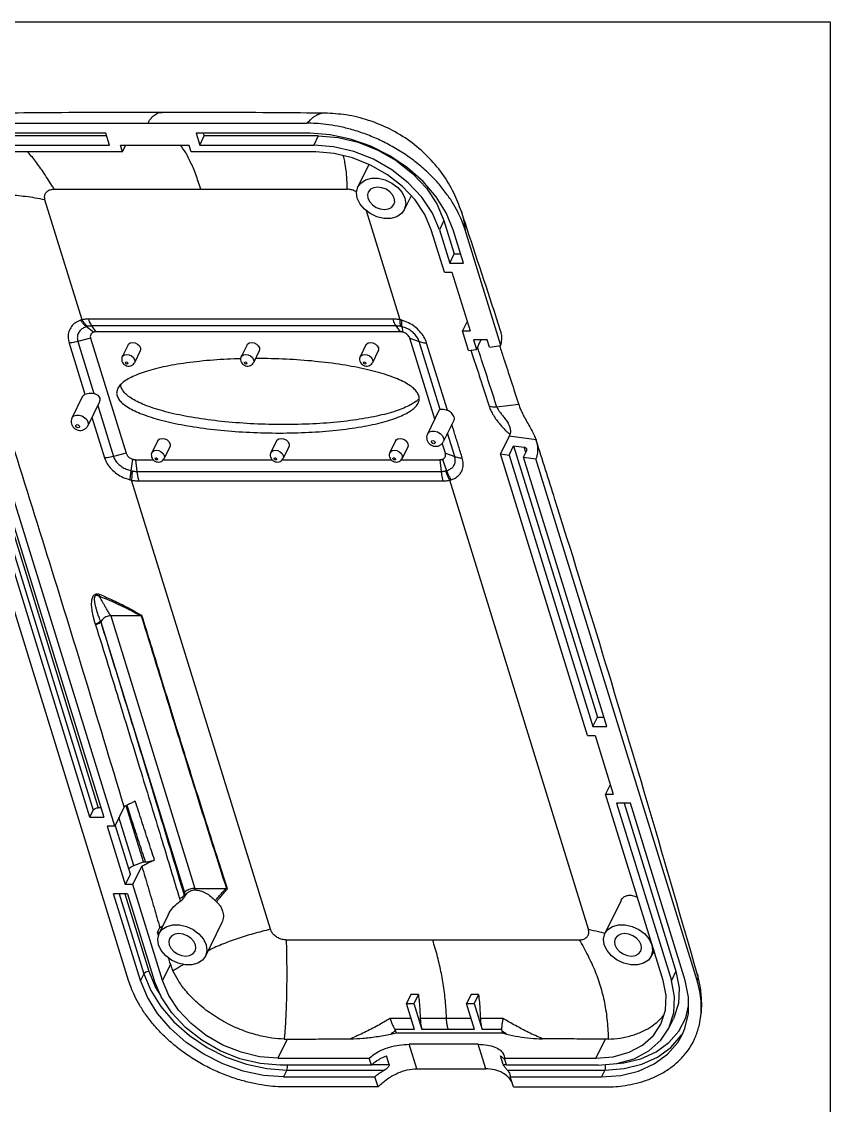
# Model space of a CAD drawing. Header units: millimetres. Extents: x -3610 to -2795, y 672 to 1276.
# Drawn here: x -2876.8 to -2817.3, y 1104.1 to 1183.8 of the extents above; entities that cross this region are included whole.
import ezdxf

# ---------------------------------------------------------------- set-up
doc = ezdxf.new("R2010")
doc.units = ezdxf.units.MM
doc.header["$MEASUREMENT"] = 0
doc.layers.add('dim', color=7, linetype='Continuous')

msp = doc.modelspace()

# ---------------------------------------------------------------- linework, layer by layer
at = {"color": 7, "linetype": 'Continuous'}
for p, q in [((-2854.491, 1177.08), (-2854.492, 1177.08)), ((-2879.19, 1176.34), (-2855.795, 1176.34)), ((-2870.578, 1175.596), (-2878.96, 1175.596)), ((-2870.523, 1175.418), (-2878.358, 1175.418)), ((-2870.312, 1174.734), (-2870.578, 1175.596)), ((-2855.565, 1175.596), (-2863.947, 1175.596)), ((-2863.947, 1175.596), (-2863.68, 1174.734)), ((-2863.68, 1174.734), (-2863.345, 1175.418)), ((-2863.345, 1175.418), (-2863.4, 1175.596)), ((-2854.963, 1175.418), (-2863.345, 1175.418)), ((-2854.084, 1175.488), (-2855.565, 1175.596)), ((-2854.963, 1175.418), (-2855.299, 1174.734)), ((-2878.694, 1174.734), (-2870.312, 1174.734)), ((-2869.372, 1174.225), (-2878.536, 1174.225)), ((-2864.451, 1174.695), (-2869.517, 1174.695)), ((-2869.372, 1174.225), (-2869.517, 1174.695)), ((-2869.372, 1174.225), (-2869.141, 1174.695)), ((-2864.306, 1174.225), (-2864.451, 1174.695)), ((-2855.141, 1174.225), (-2864.306, 1174.225)), ((-2863.68, 1174.734), (-2855.299, 1174.734)), ((-2851.231, 1173.31), (-2852.045, 1171.652)), ((-2874.384, 1171.49), (-2852.832, 1171.49)), ((-2848.129, 1171.005), (-2848.633, 1169.978)), ((-2872.335, 1161.879), (-2875.063, 1170.707)), ((-2848.94, 1161.879), (-2851.419, 1169.902)), ((-2844.434, 1169.853), (-2844.433, 1169.848)), ((-2845.716, 1169.19), (-2846.052, 1168.507)), ((-2845.716, 1169.19), (-2844.954, 1166.723)), ((-2845.682, 1165.373), (-2846.651, 1168.507)), ((-2846.052, 1168.507), (-2845.289, 1166.039)), ((-2844.276, 1166.039), (-2845.039, 1168.507)), ((-2841.531, 1159.989), (-2844.164, 1168.507)), ((-2845.289, 1166.039), (-2844.954, 1166.723)), ((-2844.954, 1166.723), (-2844.487, 1166.723)), ((-2845.289, 1166.039), (-2844.276, 1166.039)), ((-2845.682, 1165.373), (-2845.13, 1165.373)), ((-2845.13, 1165.373), (-2843.798, 1161.065)), ((-2849.463, 1161.934), (-2871.845, 1161.934)), ((-2849.23, 1161.427), (-2871.612, 1161.427)), ((-2871.305, 1160.991), (-2871.612, 1161.427)), ((-2848.924, 1160.991), (-2849.23, 1161.427)), ((-2844.012, 1161.756), (-2844.351, 1161.065)), ((-2871.497, 1160.959), (-2872.008, 1161.371)), ((-2848.924, 1160.991), (-2871.305, 1160.991)), ((-2848.711, 1160.958), (-2848.8, 1161.371)), ((-2844.351, 1161.065), (-2843.798, 1161.065)), ((-2843.903, 1159.616), (-2844.351, 1161.065)), ((-2873.293, 1160.171), (-2872.129, 1156.402)), ((-2871.713, 1160.521), (-2872.643, 1160.276)), ((-2872.643, 1160.276), (-2871.464, 1156.465)), ((-2871.713, 1160.521), (-2869.099, 1152.061)), ((-2868.95, 1160.036), (-2869.377, 1159.166)), ((-2860.2, 1160.036), (-2860.627, 1159.166)), ((-2851.45, 1160.036), (-2851.877, 1159.166)), ((-2848.226, 1160.521), (-2847.535, 1160.276)), ((-2846.39, 1154.582), (-2848.226, 1160.521)), ((-2845.995, 1155.29), (-2847.535, 1160.276)), ((-2845.457, 1155.227), (-2846.988, 1160.171)), ((-2842.533, 1160.399), (-2843.546, 1160.399)), ((-2843.546, 1160.399), (-2843.332, 1159.706)), ((-2843.332, 1159.706), (-2842.997, 1160.389)), ((-2842.366, 1159.857), (-2842.533, 1160.399)), ((-2842.366, 1159.857), (-2841.531, 1159.989)), ((-2868.053, 1159.596), (-2868.48, 1158.726)), ((-2859.303, 1159.596), (-2859.73, 1158.726)), ((-2850.552, 1159.596), (-2850.98, 1158.726)), ((-2843.903, 1159.616), (-2843.332, 1159.706)), ((-2872.318, 1156.215), (-2873.086, 1154.651)), ((-2871.071, 1155.806), (-2871.919, 1154.078)), ((-2871.187, 1155.57), (-2870.026, 1151.818)), ((-2846.085, 1155.204), (-2846.933, 1153.476)), ((-2840.214, 1155.638), (-2841.823, 1155.457)), ((-2871.607, 1154.713), (-2870.681, 1151.714)), ((-2844.998, 1154.468), (-2845.766, 1152.903)), ((-2879.64, 1153.485), (-2871.143, 1125.99)), ((-2844.923, 1151.817), (-2845.454, 1153.538)), ((-2868.914, 1113.282), (-2881.126, 1152.801)), ((-2871.755, 1125.306), (-2880.251, 1152.801)), ((-2880.007, 1153.298), (-2871.511, 1125.803)), ((-2879.238, 1152.801), (-2870.742, 1125.306)), ((-2869.937, 1124.64), (-2878.64, 1152.801)), ((-2866.772, 1152.987), (-2867.199, 1152.116)), ((-2858.022, 1152.987), (-2858.449, 1152.116)), ((-2849.272, 1152.987), (-2849.699, 1152.116)), ((-2845.611, 1152.061), (-2845.837, 1152.793)), ((-2840.914, 1153.323), (-2841.555, 1152.018)), ((-2838.943, 1153.04), (-2840.914, 1153.323)), ((-2838.943, 1153.04), (-2838.929, 1152.998)), ((-2869.099, 1152.061), (-2870.026, 1151.818)), ((-2865.874, 1152.546), (-2866.301, 1151.676)), ((-2857.124, 1152.546), (-2857.551, 1151.676)), ((-2848.374, 1152.546), (-2848.801, 1151.676)), ((-2845.611, 1152.061), (-2844.923, 1151.817)), ((-2835.152, 1131.299), (-2841.555, 1152.018)), ((-2841.555, 1152.018), (-2840.929, 1151.928)), ((-2840.929, 1151.928), (-2840.593, 1152.612)), ((-2840.929, 1151.928), (-2834.759, 1131.964)), ((-2840.593, 1152.612), (-2834.424, 1132.648)), ((-2840.593, 1152.612), (-2839.822, 1152.501)), ((-2839.868, 1151.776), (-2839.624, 1152.273)), ((-2839.702, 1152.114), (-2839.822, 1152.501)), ((-2868.622, 1151.627), (-2868.738, 1150.781)), ((-2868.401, 1151.591), (-2867.109, 1151.591)), ((-2868.401, 1151.591), (-2868.305, 1150.725)), ((-2866.366, 1151.591), (-2858.359, 1151.591)), ((-2857.616, 1151.591), (-2849.609, 1151.591)), ((-2848.866, 1151.591), (-2846.019, 1151.591)), ((-2846.019, 1151.591), (-2845.923, 1150.725)), ((-2845.821, 1151.626), (-2845.526, 1150.781)), ((-2833.746, 1131.964), (-2839.868, 1151.776)), ((-2839.868, 1151.776), (-2838.953, 1151.645)), ((-2827.098, 1113.282), (-2838.953, 1151.645)), ((-2868.305, 1150.725), (-2845.923, 1150.725)), ((-2858.482, 1117.049), (-2868.689, 1150.082)), ((-2868.166, 1150.027), (-2845.784, 1150.027)), ((-2835.087, 1117.049), (-2845.294, 1150.082)), ((-2868.019, 1140.103), (-2870.23, 1140.103)), ((-2870.23, 1140.103), (-2864.033, 1120.05)), ((-2871.349, 1139.473), (-2871.338, 1139.44)), ((-2870.973, 1139.716), (-2870.946, 1139.666)), ((-2870.946, 1139.666), (-2864.792, 1119.753)), ((-2834.759, 1131.964), (-2834.424, 1132.648)), ((-2834.759, 1131.964), (-2833.746, 1131.964)), ((-2834.424, 1132.648), (-2833.958, 1132.648)), ((-2835.152, 1131.299), (-2834.6, 1131.299)), ((-2834.6, 1131.299), (-2833.268, 1126.99)), ((-2833.482, 1127.681), (-2833.821, 1126.99)), ((-2829.585, 1113.282), (-2833.821, 1126.99)), ((-2833.821, 1126.99), (-2833.268, 1126.99)), ((-2871.755, 1125.306), (-2871.511, 1125.803)), ((-2870.953, 1125.99), (-2871.143, 1125.99)), ((-2869.238, 1126.065), (-2869.937, 1124.64)), ((-2867.828, 1122.01), (-2869.103, 1126.136)), ((-2833.017, 1126.324), (-2828.986, 1113.282)), ((-2832.003, 1126.324), (-2833.017, 1126.324)), ((-2832.47, 1126.324), (-2828.651, 1113.966)), ((-2827.973, 1113.282), (-2832.003, 1126.324)), ((-2871.755, 1125.306), (-2870.742, 1125.306)), ((-2868.527, 1121.742), (-2869.622, 1125.283)), ((-2869.937, 1124.64), (-2870.49, 1124.64)), ((-2870.49, 1124.64), (-2869.159, 1120.332)), ((-2868.777, 1121.109), (-2869.895, 1124.726)), ((-2868.606, 1120.332), (-2867.939, 1121.69)), ((-2868.527, 1121.742), (-2867.828, 1122.01)), ((-2867.828, 1122.01), (-2867.665, 1122.01)), ((-2868.777, 1121.109), (-2869.159, 1120.332)), ((-2868.606, 1120.332), (-2869.159, 1120.332)), ((-2866.427, 1113.282), (-2868.606, 1120.332)), ((-2864.033, 1120.05), (-2861.755, 1120.05)), ((-2868.039, 1113.282), (-2870.012, 1119.666)), ((-2868.999, 1119.666), (-2870.012, 1119.666)), ((-2869.614, 1119.666), (-2867.795, 1113.779)), ((-2869.189, 1119.666), (-2867.427, 1113.966)), ((-2868.999, 1119.666), (-2867.026, 1113.282)), ((-2865.164, 1119.301), (-2865.11, 1119.121)), ((-2864.793, 1119.434), (-2864.829, 1119.555)), ((-2864.793, 1119.434), (-2864.757, 1119.507)), ((-2864.792, 1119.753), (-2864.757, 1119.507)), ((-2832.685, 1119.174), (-2833.878, 1116.741)), ((-2865.992, 1118.118), (-2866.59, 1116.9)), ((-2866.781, 1116.839), (-2866.617, 1117.172)), ((-2866.705, 1116.593), (-2866.781, 1116.839)), ((-2866.781, 1116.839), (-2866.62, 1116.839)), ((-2862.067, 1117.491), (-2863.257, 1115.067)), ((-2857.318, 1116.266), (-2835.766, 1116.266)), ((-2830.264, 1115.48), (-2830.467, 1115.067)), ((-2865.838, 1114.482), (-2866.427, 1113.282)), ((-2867.795, 1113.779), (-2868.039, 1113.282)), ((-2828.651, 1113.966), (-2828.986, 1113.282)), ((-2827.085, 1113.782), (-2827.085, 1113.781)), ((-2848.146, 1112.255), (-2848.476, 1111.583)), ((-2847.594, 1112.256), (-2847.924, 1111.583)), ((-2843.725, 1112.256), (-2844.055, 1111.583)), ((-2843.173, 1112.255), (-2843.503, 1111.583)), ((-2847.888, 1109.679), (-2848.476, 1111.583)), ((-2848.476, 1111.583), (-2847.924, 1111.583)), ((-2847.924, 1111.583), (-2847.335, 1109.678)), ((-2843.467, 1109.678), (-2844.055, 1111.583)), ((-2844.055, 1111.583), (-2843.503, 1111.583)), ((-2843.503, 1111.583), (-2842.914, 1109.679)), ((-2829.172, 1109.78), (-2828.836, 1110.463)), ((-2857.252, 1108.958), (-2857.936, 1107.564)), ((-2849.627, 1109.343), (-2849.238, 1109.429)), ((-2849.285, 1109.58), (-2849.238, 1109.429)), ((-2849.238, 1109.429), (-2841.409, 1109.429)), ((-2841.456, 1109.58), (-2841.409, 1109.429)), ((-2841.409, 1109.429), (-2841.104, 1109.343)), ((-2833.858, 1108.958), (-2834.542, 1107.564)), ((-2828.271, 1109.222), (-2828.217, 1109.315)), ((-2847.711, 1106.786), (-2848.269, 1108.589)), ((-2843.203, 1108.589), (-2848.269, 1108.589)), ((-2842.645, 1106.786), (-2843.203, 1108.589)), ((-2857.936, 1107.564), (-2851.213, 1107.564)), ((-2851.056, 1107.055), (-2851.213, 1107.564)), ((-2849.745, 1107.112), (-2849.938, 1107.738)), ((-2841.36, 1107.112), (-2841.554, 1107.738)), ((-2841.294, 1107.756), (-2841.265, 1107.564)), ((-2841.108, 1107.055), (-2841.265, 1107.564)), ((-2841.265, 1107.564), (-2834.542, 1107.564)), ((-2851.056, 1107.055), (-2857.779, 1107.055)), ((-2857.269, 1106.69), (-2857.513, 1106.193)), ((-2857.269, 1106.69), (-2850.087, 1106.69)), ((-2850.988, 1107.112), (-2849.745, 1107.112)), ((-2841.36, 1107.112), (-2841.125, 1107.112)), ((-2834.384, 1107.055), (-2841.108, 1107.055)), ((-2841.056, 1106.69), (-2833.874, 1106.69)), ((-2833.874, 1106.69), (-2834.118, 1106.193)), ((-2857.513, 1106.193), (-2850.79, 1106.193)), ((-2850.56, 1105.449), (-2850.79, 1106.193)), ((-2840.611, 1105.449), (-2840.841, 1106.193)), ((-2840.841, 1106.193), (-2834.118, 1106.193)), ((-2850.56, 1105.449), (-2857.283, 1105.449)), ((-2840.611, 1105.449), (-2833.888, 1105.449))]:
    msp.add_line(p, q, dxfattribs=at)
for points in [[(-2854.963, 1175.418), (-2853.498, 1175.298), (-2852.015, 1174.944), (-2850.571, 1174.368), (-2849.222, 1173.594), (-2848.02, 1172.65), (-2847.01, 1171.573), (-2846.232, 1170.405), (-2845.716, 1169.19)], [(-2845.039, 1168.507), (-2845.546, 1169.738), (-2846.291, 1170.931), (-2847.251, 1172.051), (-2848.397, 1173.063), (-2849.694, 1173.937), (-2851.104, 1174.646), (-2852.582, 1175.168), (-2854.084, 1175.488)], [(-2846.052, 1168.507), (-2846.568, 1169.721), (-2847.346, 1170.89), (-2848.355, 1171.966), (-2849.557, 1172.91), (-2850.906, 1173.684), (-2852.35, 1174.26), (-2853.833, 1174.614), (-2855.299, 1174.734)], [(-2847.839, 1170.695), (-2848.765, 1171.683), (-2849.869, 1172.55), (-2851.108, 1173.261), (-2852.434, 1173.79), (-2853.796, 1174.115), (-2855.141, 1174.225)], [(-2852.045, 1171.652), (-2851.833, 1171.94), (-2851.484, 1172.169), (-2851.043, 1172.288), (-2850.545, 1172.288), (-2850.03, 1172.169), (-2849.541, 1171.94), (-2849.116, 1171.62), (-2848.789, 1171.234), (-2848.589, 1170.815)], [(-2852.089, 1170.815), (-2852.148, 1171.234), (-2852.045, 1171.652)], [(-2851.281, 1171.278), (-2851.337, 1171.069), (-2851.306, 1170.815)], [(-2849.372, 1170.815), (-2849.498, 1171.069), (-2849.706, 1171.298), (-2849.976, 1171.48), (-2850.282, 1171.597), (-2850.593, 1171.637), (-2850.88, 1171.597), (-2851.113, 1171.48), (-2851.281, 1171.278)], [(-2848.633, 1169.978), (-2848.845, 1169.69), (-2849.194, 1169.461), (-2849.635, 1169.342), (-2850.133, 1169.342), (-2850.648, 1169.461), (-2851.137, 1169.69), (-2851.562, 1170.01), (-2851.889, 1170.395), (-2852.089, 1170.815)], [(-2851.306, 1170.815), (-2851.18, 1170.561), (-2850.972, 1170.331), (-2850.702, 1170.149), (-2850.396, 1170.033), (-2850.085, 1169.992), (-2849.798, 1170.033), (-2849.565, 1170.149), (-2849.397, 1170.352)], [(-2849.397, 1170.352), (-2849.341, 1170.561), (-2849.372, 1170.815)], [(-2848.589, 1170.815), (-2848.53, 1170.396), (-2848.633, 1169.978)], [(-2846.651, 1168.507), (-2847.124, 1169.622), (-2847.839, 1170.695)], [(-2868.95, 1160.036), (-2868.913, 1160.093), (-2868.79, 1160.178), (-2868.623, 1160.208), (-2868.437, 1160.178), (-2868.261, 1160.093), (-2868.122, 1159.966), (-2868.041, 1159.816)], [(-2868.041, 1159.816), (-2868.03, 1159.666), (-2868.053, 1159.596)], [(-2860.2, 1160.036), (-2860.163, 1160.093), (-2860.039, 1160.178), (-2859.872, 1160.208), (-2859.687, 1160.178), (-2859.511, 1160.093), (-2859.372, 1159.966), (-2859.291, 1159.816)], [(-2859.291, 1159.816), (-2859.28, 1159.666), (-2859.303, 1159.596)], [(-2851.45, 1160.036), (-2851.413, 1160.093), (-2851.289, 1160.178), (-2851.122, 1160.208), (-2850.937, 1160.178), (-2850.761, 1160.093), (-2850.622, 1159.966), (-2850.541, 1159.816)], [(-2850.541, 1159.816), (-2850.53, 1159.666), (-2850.553, 1159.596)], [(-2869.377, 1159.166), (-2869.338, 1159.225), (-2869.214, 1159.309), (-2869.048, 1159.338), (-2868.866, 1159.308), (-2868.696, 1159.228), (-2868.553, 1159.1), (-2868.468, 1158.946)], [(-2860.627, 1159.166), (-2860.587, 1159.225), (-2860.464, 1159.309), (-2860.298, 1159.338), (-2860.116, 1159.308), (-2859.946, 1159.228), (-2859.803, 1159.1), (-2859.718, 1158.946)], [(-2851.877, 1159.166), (-2851.837, 1159.225), (-2851.714, 1159.309), (-2851.548, 1159.338), (-2851.366, 1159.308), (-2851.196, 1159.228), (-2851.053, 1159.1), (-2850.968, 1158.946)], [(-2869.143, 1158.697), (-2869.142, 1158.737), (-2869.118, 1158.765), (-2869.075, 1158.776), (-2869.026, 1158.765), (-2868.983, 1158.737), (-2868.958, 1158.697)], [(-2868.958, 1158.697), (-2868.959, 1158.658), (-2868.983, 1158.63), (-2869.026, 1158.619), (-2869.075, 1158.629), (-2869.118, 1158.658), (-2869.143, 1158.697)], [(-2868.468, 1158.946), (-2868.457, 1158.797), (-2868.48, 1158.726)], [(-2860.393, 1158.697), (-2860.392, 1158.737), (-2860.368, 1158.765), (-2860.325, 1158.776), (-2860.276, 1158.765), (-2860.233, 1158.737), (-2860.208, 1158.697)], [(-2860.208, 1158.697), (-2860.209, 1158.658), (-2860.233, 1158.63), (-2860.276, 1158.619), (-2860.325, 1158.629), (-2860.368, 1158.658), (-2860.393, 1158.697)], [(-2859.718, 1158.946), (-2859.707, 1158.797), (-2859.729, 1158.726)], [(-2851.643, 1158.697), (-2851.642, 1158.737), (-2851.618, 1158.765), (-2851.575, 1158.776), (-2851.526, 1158.765), (-2851.483, 1158.737), (-2851.458, 1158.697)], [(-2851.458, 1158.697), (-2851.459, 1158.658), (-2851.483, 1158.63), (-2851.526, 1158.619), (-2851.575, 1158.629), (-2851.618, 1158.658), (-2851.643, 1158.697)], [(-2850.968, 1158.946), (-2850.956, 1158.797), (-2850.979, 1158.726)], [(-2873.086, 1154.651), (-2873.06, 1154.695), (-2872.934, 1154.808), (-2872.757, 1154.866), (-2872.554, 1154.866), (-2872.346, 1154.808), (-2872.155, 1154.699), (-2871.997, 1154.543), (-2871.904, 1154.364)], [(-2871.904, 1154.364), (-2871.886, 1154.192), (-2871.919, 1154.078)], [(-2872.793, 1154.053), (-2872.793, 1154.113), (-2872.756, 1154.155), (-2872.692, 1154.171), (-2872.618, 1154.156), (-2872.554, 1154.113), (-2872.517, 1154.053)], [(-2872.517, 1154.053), (-2872.517, 1153.994), (-2872.554, 1153.952), (-2872.618, 1153.936), (-2872.692, 1153.951), (-2872.756, 1153.994), (-2872.793, 1154.053)], [(-2846.933, 1153.476), (-2846.907, 1153.52), (-2846.781, 1153.633), (-2846.604, 1153.691), (-2846.401, 1153.691), (-2846.193, 1153.633), (-2846.002, 1153.524), (-2845.845, 1153.368), (-2845.751, 1153.189)], [(-2840.914, 1153.323), (-2840.891, 1153.374), (-2840.868, 1153.428), (-2840.846, 1153.485)], [(-2866.772, 1152.986), (-2866.734, 1153.043), (-2866.611, 1153.128), (-2866.444, 1153.158), (-2866.258, 1153.128), (-2866.083, 1153.043), (-2865.944, 1152.916), (-2865.862, 1152.766)], [(-2865.862, 1152.766), (-2865.851, 1152.616), (-2865.874, 1152.546)], [(-2858.021, 1152.986), (-2857.984, 1153.043), (-2857.861, 1153.128), (-2857.694, 1153.158), (-2857.508, 1153.128), (-2857.333, 1153.043), (-2857.194, 1152.916), (-2857.112, 1152.766)], [(-2857.112, 1152.766), (-2857.101, 1152.616), (-2857.124, 1152.546)], [(-2849.271, 1152.986), (-2849.234, 1153.043), (-2849.111, 1153.128), (-2848.944, 1153.158), (-2848.758, 1153.128), (-2848.583, 1153.043), (-2848.444, 1152.916), (-2848.362, 1152.766)], [(-2848.362, 1152.766), (-2848.351, 1152.616), (-2848.374, 1152.546)], [(-2846.64, 1152.878), (-2846.64, 1152.938), (-2846.603, 1152.98), (-2846.539, 1152.996), (-2846.466, 1152.981), (-2846.402, 1152.938), (-2846.364, 1152.878)], [(-2846.364, 1152.878), (-2846.365, 1152.819), (-2846.402, 1152.777), (-2846.465, 1152.761), (-2846.539, 1152.776), (-2846.603, 1152.819), (-2846.64, 1152.878)], [(-2845.751, 1153.189), (-2845.733, 1153.017), (-2845.766, 1152.903)], [(-2867.199, 1152.116), (-2867.159, 1152.175), (-2867.035, 1152.259), (-2866.869, 1152.288), (-2866.688, 1152.258), (-2866.517, 1152.178), (-2866.374, 1152.05), (-2866.289, 1151.896)], [(-2866.289, 1151.896), (-2866.278, 1151.747), (-2866.301, 1151.676)], [(-2858.449, 1152.116), (-2858.409, 1152.175), (-2858.285, 1152.259), (-2858.119, 1152.288), (-2857.938, 1152.258), (-2857.767, 1152.178), (-2857.624, 1152.05), (-2857.539, 1151.896)], [(-2857.539, 1151.896), (-2857.528, 1151.747), (-2857.551, 1151.676)], [(-2849.699, 1152.116), (-2849.659, 1152.175), (-2849.535, 1152.259), (-2849.369, 1152.288), (-2849.187, 1152.258), (-2849.017, 1152.178), (-2848.874, 1152.05), (-2848.789, 1151.896)], [(-2848.789, 1151.896), (-2848.778, 1151.747), (-2848.801, 1151.676)], [(-2866.964, 1151.647), (-2866.964, 1151.687), (-2866.939, 1151.715), (-2866.897, 1151.726), (-2866.847, 1151.715), (-2866.805, 1151.687), (-2866.78, 1151.647)], [(-2866.78, 1151.647), (-2866.78, 1151.608), (-2866.805, 1151.58), (-2866.847, 1151.569), (-2866.897, 1151.579), (-2866.939, 1151.608), (-2866.964, 1151.647)], [(-2858.214, 1151.647), (-2858.214, 1151.687), (-2858.189, 1151.715), (-2858.146, 1151.726), (-2858.097, 1151.715), (-2858.055, 1151.687), (-2858.03, 1151.647)], [(-2858.03, 1151.647), (-2858.03, 1151.608), (-2858.055, 1151.58), (-2858.097, 1151.569), (-2858.146, 1151.579), (-2858.189, 1151.608), (-2858.214, 1151.647)], [(-2849.464, 1151.647), (-2849.464, 1151.687), (-2849.439, 1151.715), (-2849.396, 1151.726), (-2849.347, 1151.715), (-2849.305, 1151.687), (-2849.28, 1151.647)], [(-2849.28, 1151.647), (-2849.28, 1151.608), (-2849.305, 1151.58), (-2849.347, 1151.569), (-2849.396, 1151.579), (-2849.439, 1151.608), (-2849.464, 1151.647)], [(-2871.511, 1125.803), (-2871.455, 1125.875), (-2871.365, 1125.935), (-2871.256, 1125.976), (-2871.143, 1125.99)], [(-2868.904, 1121.518), (-2868.778, 1121.618), (-2868.527, 1121.742)], [(-2866.668, 1116.74), (-2866.456, 1117.028), (-2866.108, 1117.257), (-2865.667, 1117.377), (-2865.169, 1117.377), (-2864.654, 1117.257), (-2864.164, 1117.028), (-2863.739, 1116.708), (-2863.413, 1116.323), (-2863.213, 1115.904)], [(-2833.879, 1116.74), (-2833.666, 1117.028), (-2833.318, 1117.257), (-2832.877, 1117.377), (-2832.379, 1117.377), (-2831.864, 1117.257), (-2831.374, 1117.028), (-2830.949, 1116.708), (-2830.623, 1116.323), (-2830.423, 1115.904)], [(-2866.713, 1115.904), (-2866.771, 1116.323), (-2866.668, 1116.74)], [(-2865.905, 1116.366), (-2865.961, 1116.158), (-2865.93, 1115.904)], [(-2863.995, 1115.904), (-2864.121, 1116.158), (-2864.33, 1116.387), (-2864.6, 1116.569), (-2864.905, 1116.686), (-2865.217, 1116.726), (-2865.503, 1116.686), (-2865.737, 1116.569), (-2865.905, 1116.366)], [(-2833.923, 1115.904), (-2833.981, 1116.323), (-2833.879, 1116.74)], [(-2833.115, 1116.366), (-2833.171, 1116.158), (-2833.14, 1115.904)], [(-2831.206, 1115.904), (-2831.332, 1116.158), (-2831.54, 1116.387), (-2831.81, 1116.569), (-2832.116, 1116.686), (-2832.427, 1116.726), (-2832.713, 1116.686), (-2832.947, 1116.569), (-2833.115, 1116.366)], [(-2863.257, 1115.067), (-2863.469, 1114.779), (-2863.817, 1114.55), (-2864.258, 1114.43), (-2864.756, 1114.43), (-2865.271, 1114.55), (-2865.761, 1114.779), (-2866.186, 1115.099), (-2866.512, 1115.484), (-2866.713, 1115.904)], [(-2865.93, 1115.904), (-2865.804, 1115.649), (-2865.596, 1115.42), (-2865.325, 1115.238), (-2865.02, 1115.121), (-2864.708, 1115.081), (-2864.422, 1115.121), (-2864.189, 1115.238), (-2864.02, 1115.441)], [(-2864.02, 1115.441), (-2863.964, 1115.649), (-2863.995, 1115.904)], [(-2863.213, 1115.904), (-2863.154, 1115.484), (-2863.257, 1115.067)], [(-2830.467, 1115.067), (-2830.679, 1114.779), (-2831.027, 1114.55), (-2831.468, 1114.43), (-2831.967, 1114.43), (-2832.481, 1114.55), (-2832.971, 1114.779), (-2833.396, 1115.099), (-2833.722, 1115.484), (-2833.923, 1115.904)], [(-2833.14, 1115.904), (-2833.014, 1115.649), (-2832.806, 1115.42), (-2832.536, 1115.238), (-2832.23, 1115.121), (-2831.919, 1115.081), (-2831.632, 1115.121), (-2831.399, 1115.238), (-2831.23, 1115.441)], [(-2831.23, 1115.441), (-2831.174, 1115.649), (-2831.206, 1115.904)], [(-2830.423, 1115.904), (-2830.364, 1115.484), (-2830.467, 1115.067)], [(-2867.795, 1113.779), (-2867.739, 1113.851), (-2867.649, 1113.911), (-2867.54, 1113.952), (-2867.427, 1113.966)], [(-2867.795, 1113.779), (-2867.288, 1112.548), (-2866.543, 1111.355), (-2865.583, 1110.235), (-2864.437, 1109.222), (-2863.139, 1108.349), (-2861.73, 1107.64), (-2860.252, 1107.118), (-2858.75, 1106.798), (-2857.269, 1106.69)], [(-2867.427, 1113.966), (-2866.937, 1112.776), (-2866.542, 1112.142)], [(-2828.651, 1113.966), (-2828.416, 1112.751), (-2828.472, 1111.583), (-2828.836, 1110.464)], [(-2857.513, 1106.193), (-2858.994, 1106.301), (-2860.496, 1106.62), (-2861.974, 1107.143), (-2863.383, 1107.851), (-2864.681, 1108.725), (-2865.827, 1109.737), (-2866.787, 1110.857), (-2867.532, 1112.051), (-2868.039, 1113.282)], [(-2857.779, 1107.055), (-2859.245, 1107.174), (-2860.728, 1107.529), (-2862.172, 1108.104), (-2863.521, 1108.879), (-2864.723, 1109.822), (-2865.732, 1110.899), (-2866.51, 1112.067), (-2867.026, 1113.282)], [(-2857.936, 1107.564), (-2859.282, 1107.674), (-2860.644, 1107.999), (-2861.97, 1108.527), (-2863.208, 1109.239), (-2864.312, 1110.105), (-2865.239, 1111.094), (-2865.953, 1112.166), (-2866.427, 1113.282)], [(-2829.755, 1110.066), (-2829.42, 1111.094), (-2829.369, 1112.166), (-2829.585, 1113.282)], [(-2829.172, 1109.78), (-2828.807, 1110.899), (-2828.751, 1112.067), (-2828.986, 1113.282)], [(-2828.184, 1109.295), (-2827.994, 1109.737), (-2827.726, 1110.857), (-2827.719, 1112.051), (-2827.973, 1113.282)], [(-2832.977, 1107.178), (-2832.488, 1107.216), (-2831.226, 1107.525), (-2830.109, 1108.03), (-2829.17, 1108.715), (-2828.438, 1109.56), (-2827.934, 1110.539), (-2827.723, 1111.422)], [(-2834.542, 1107.564), (-2833.264, 1107.674), (-2832.103, 1107.999), (-2831.104, 1108.527), (-2830.305, 1109.239), (-2829.755, 1110.066)], [(-2834.384, 1107.055), (-2832.993, 1107.174), (-2831.728, 1107.529), (-2830.64, 1108.104), (-2829.77, 1108.879), (-2829.172, 1109.78)], [(-2834.118, 1106.193), (-2832.704, 1106.301), (-2831.399, 1106.62), (-2830.244, 1107.143), (-2829.272, 1107.851), (-2828.515, 1108.725), (-2828.184, 1109.295)], [(-2833.874, 1106.69), (-2832.46, 1106.798), (-2831.155, 1107.118), (-2830, 1107.64), (-2829.028, 1108.349), (-2828.271, 1109.222)], [(-2857.269, 1106.69), (-2857.239, 1106.779), (-2857.225, 1106.891), (-2857.229, 1107.008), (-2857.239, 1107.055)], [(-2833.874, 1106.69), (-2833.844, 1106.779), (-2833.83, 1106.891), (-2833.834, 1107.008), (-2833.853, 1107.1)]]:
    msp.add_lwpolyline(points, dxfattribs=at)
for points in [[(-2866.439, 1177.139), (-2870.766, 1177.131), (-2874.844, 1177.109), (-2878.39, 1177.08)], [(-2867.492, 1176.34), (-2867.364, 1176.557), (-2867.228, 1176.738), (-2867.086, 1176.882), (-2866.939, 1176.992), (-2866.788, 1177.071), (-2866.633, 1177.119), (-2866.475, 1177.138), (-2866.439, 1177.139)], [(-2854.492, 1177.08), (-2858.031, 1177.109), (-2862.111, 1177.131), (-2866.439, 1177.139)], [(-2854.492, 1177.08), (-2854.626, 1177.073), (-2854.986, 1176.969), (-2855.178, 1176.867), (-2855.377, 1176.729), (-2855.583, 1176.553), (-2855.795, 1176.34)], [(-2844.434, 1169.853), (-2844.989, 1171.209), (-2845.848, 1172.638), (-2846.94, 1173.919), (-2848.23, 1175.012), (-2849.683, 1175.895), (-2851.264, 1176.548), (-2852.905, 1176.945), (-2854.491, 1177.08)], [(-2844.164, 1168.507), (-2844.347, 1169.033), (-2844.616, 1169.651), (-2844.987, 1170.342), (-2845.472, 1171.082), (-2846.077, 1171.848), (-2846.798, 1172.612), (-2847.629, 1173.347), (-2848.549, 1174.029), (-2849.535, 1174.636), (-2850.558, 1175.155), (-2851.587, 1175.574), (-2852.589, 1175.893), (-2853.535, 1176.115), (-2854.399, 1176.253), (-2855.158, 1176.321), (-2855.795, 1176.34)], [(-2874.384, 1171.49), (-2874.72, 1172.027), (-2875.049, 1172.531), (-2875.688, 1173.44), (-2876.313, 1174.212), (-2876.332, 1174.234)], [(-2863.608, 1171.49), (-2863.789, 1172.052), (-2863.978, 1172.58), (-2864.173, 1173.072), (-2864.376, 1173.526), (-2864.809, 1174.32), (-2865.076, 1174.704)], [(-2852.831, 1171.49), (-2852.842, 1172.027), (-2852.873, 1172.532), (-2852.995, 1173.44), (-2853.087, 1173.844), (-2853.118, 1173.956)], [(-2875.063, 1170.707), (-2875.785, 1170.837), (-2876.487, 1170.94), (-2877.169, 1171.016), (-2877.834, 1171.064), (-2878.488, 1171.084)], [(-2875.063, 1170.707), (-2875.093, 1170.95), (-2875.029, 1171.168), (-2874.88, 1171.341), (-2874.658, 1171.452), (-2874.384, 1171.49)], [(-2852.134, 1171.278), (-2852.243, 1171.341), (-2852.533, 1171.452), (-2852.832, 1171.49)], [(-2844.433, 1169.848), (-2844.372, 1169.646), (-2844.288, 1169.302), (-2844.219, 1168.922), (-2844.164, 1168.507)], [(-2844.007, 1168.558), (-2844.433, 1169.848)], [(-2841.544, 1161.077), (-2844.007, 1168.558)], [(-2872.443, 1161.847), (-2872.827, 1161.657), (-2873.117, 1161.379), (-2873.297, 1161.031), (-2873.361, 1160.622), (-2873.293, 1160.171)], [(-2872.335, 1161.879), (-2872.371, 1161.869), (-2872.407, 1161.858), (-2872.443, 1161.847)], [(-2872.008, 1161.371), (-2872.159, 1161.503), (-2872.305, 1161.663), (-2872.443, 1161.847)], [(-2871.845, 1161.934), (-2872.014, 1161.928), (-2872.177, 1161.909), (-2872.335, 1161.879)], [(-2871.93, 1161.391), (-2872.073, 1161.528), (-2872.208, 1161.691), (-2872.335, 1161.879)], [(-2871.612, 1161.427), (-2871.719, 1161.423), (-2871.827, 1161.411), (-2871.93, 1161.391)], [(-2871.612, 1161.427), (-2871.699, 1161.571), (-2871.777, 1161.74), (-2871.845, 1161.934)], [(-2849.23, 1161.427), (-2849.317, 1161.57), (-2849.395, 1161.74), (-2849.463, 1161.934)], [(-2848.94, 1161.879), (-2849.123, 1161.91), (-2849.296, 1161.928), (-2849.463, 1161.934)], [(-2848.89, 1161.391), (-2849.008, 1161.411), (-2849.12, 1161.423), (-2849.23, 1161.427)], [(-2848.89, 1161.391), (-2848.917, 1161.528), (-2848.934, 1161.691), (-2848.94, 1161.879)], [(-2848.812, 1161.847), (-2848.854, 1161.858), (-2848.897, 1161.869), (-2848.94, 1161.879)], [(-2848.8, 1161.371), (-2848.814, 1161.503), (-2848.818, 1161.663), (-2848.812, 1161.847)], [(-2846.988, 1160.171), (-2847.19, 1160.618), (-2847.49, 1161.025), (-2847.865, 1161.373), (-2848.314, 1161.655), (-2848.812, 1161.847)], [(-2872.008, 1161.371), (-2872.286, 1161.247), (-2872.501, 1161.059), (-2872.64, 1160.815), (-2872.686, 1160.546), (-2872.644, 1160.276)], [(-2871.93, 1161.391), (-2871.957, 1161.385), (-2871.983, 1161.378), (-2872.008, 1161.371)], [(-2871.497, 1160.959), (-2871.619, 1160.888), (-2871.699, 1160.785), (-2871.731, 1160.66), (-2871.713, 1160.521)], [(-2871.305, 1160.991), (-2871.375, 1160.988), (-2871.438, 1160.977), (-2871.497, 1160.959)], [(-2848.711, 1160.958), (-2848.781, 1160.977), (-2848.852, 1160.988), (-2848.924, 1160.991)], [(-2848.8, 1161.371), (-2848.83, 1161.378), (-2848.86, 1161.385), (-2848.89, 1161.391)], [(-2847.535, 1160.276), (-2847.656, 1160.545), (-2847.857, 1160.813), (-2848.127, 1161.053), (-2848.452, 1161.246), (-2848.8, 1161.371)], [(-2848.226, 1160.521), (-2848.293, 1160.659), (-2848.401, 1160.784), (-2848.545, 1160.887), (-2848.711, 1160.958)], [(-2841.531, 1159.989), (-2841.466, 1160.417), (-2841.483, 1160.816), (-2841.544, 1161.077)], [(-2872.644, 1160.276), (-2872.861, 1160.226), (-2873.078, 1160.191), (-2873.293, 1160.171)], [(-2847.535, 1160.276), (-2847.367, 1160.226), (-2847.184, 1160.191), (-2846.988, 1160.171)], [(-2843.203, 1159.747), (-2843.246, 1159.878)], [(-2841.618, 1159.96), (-2841.326, 1159.067), (-2840.774, 1157.373), (-2840.214, 1155.638)], [(-2860.659, 1159.018), (-2861.658, 1158.98), (-2863.692, 1158.824), (-2864.641, 1158.709), (-2865.532, 1158.571), (-2866.358, 1158.41), (-2867.109, 1158.23), (-2867.779, 1158.03), (-2868.36, 1157.814), (-2868.849, 1157.584), (-2869.24, 1157.34), (-2869.529, 1157.087), (-2869.634, 1156.957), (-2869.712, 1156.826), (-2869.714, 1156.822)], [(-2869.378, 1159.166), (-2869.42, 1159.026), (-2869.403, 1158.828)], [(-2860.627, 1159.166), (-2860.67, 1159.026), (-2860.653, 1158.828)], [(-2847.563, 1156.291), (-2847.7, 1156.56), (-2847.808, 1156.693), (-2847.943, 1156.826), (-2848.288, 1157.087), (-2848.732, 1157.34), (-2849.274, 1157.584), (-2849.905, 1157.814), (-2850.62, 1158.03), (-2851.413, 1158.23), (-2852.276, 1158.41), (-2853.201, 1158.571), (-2855.198, 1158.824), (-2857.328, 1158.98), (-2859.509, 1159.033), (-2859.582, 1159.033)], [(-2851.877, 1159.166), (-2851.92, 1159.026), (-2851.903, 1158.828)], [(-2843.729, 1159.643), (-2843.53, 1159.032), (-2842.981, 1157.334), (-2842.399, 1155.523)], [(-2841.823, 1155.457), (-2842.383, 1157.203), (-2842.942, 1158.935), (-2843.203, 1159.747)], [(-2869.403, 1158.828), (-2869.314, 1158.662), (-2869.153, 1158.531), (-2868.961, 1158.471), (-2868.777, 1158.484), (-2868.62, 1158.559), (-2868.499, 1158.691), (-2868.48, 1158.726)], [(-2860.653, 1158.828), (-2860.564, 1158.662), (-2860.403, 1158.531), (-2860.211, 1158.471), (-2860.027, 1158.484), (-2859.87, 1158.559), (-2859.749, 1158.691), (-2859.729, 1158.726)], [(-2851.903, 1158.828), (-2851.814, 1158.662), (-2851.653, 1158.531), (-2851.461, 1158.471), (-2851.277, 1158.484), (-2851.12, 1158.559), (-2850.999, 1158.691), (-2850.979, 1158.726)], [(-2869.714, 1156.822), (-2869.764, 1156.693), (-2869.79, 1156.56), (-2869.789, 1156.426), (-2869.761, 1156.291)], [(-2869.456, 1156.913), (-2869.484, 1157.047), (-2869.488, 1157.132)], [(-2847.783, 1155.861), (-2848.17, 1155.62), (-2848.659, 1155.39), (-2849.241, 1155.174), (-2849.91, 1154.974), (-2850.661, 1154.794), (-2851.487, 1154.633), (-2852.378, 1154.495), (-2853.327, 1154.38), (-2855.361, 1154.224), (-2857.51, 1154.171), (-2859.691, 1154.224), (-2861.822, 1154.38), (-2863.818, 1154.633), (-2864.743, 1154.794), (-2865.606, 1154.974), (-2866.399, 1155.174), (-2867.114, 1155.39), (-2867.746, 1155.62), (-2868.287, 1155.864), (-2868.732, 1156.117), (-2869.077, 1156.378), (-2869.211, 1156.511), (-2869.319, 1156.644), (-2869.456, 1156.913)], [(-2872.319, 1156.215), (-2872.248, 1156.315), (-2872.129, 1156.402)], [(-2872.129, 1156.402), (-2871.937, 1156.468), (-2871.707, 1156.49), (-2871.464, 1156.465)], [(-2871.464, 1156.465), (-2871.264, 1156.389), (-2871.121, 1156.271), (-2871.04, 1156.124)], [(-2871.04, 1156.124), (-2871.025, 1155.961), (-2871.071, 1155.807)], [(-2869.761, 1156.291), (-2869.624, 1156.022), (-2869.516, 1155.889), (-2869.382, 1155.756), (-2869.037, 1155.495), (-2868.592, 1155.242), (-2868.051, 1154.999), (-2867.419, 1154.768), (-2866.704, 1154.552), (-2865.911, 1154.353), (-2865.048, 1154.172), (-2864.123, 1154.012), (-2862.127, 1153.758), (-2859.996, 1153.602), (-2857.815, 1153.55), (-2855.666, 1153.602), (-2853.632, 1153.758), (-2852.683, 1153.873), (-2851.792, 1154.012), (-2850.966, 1154.172), (-2850.215, 1154.353), (-2849.546, 1154.552), (-2848.964, 1154.768), (-2848.475, 1154.999), (-2848.084, 1155.242), (-2847.796, 1155.495), (-2847.691, 1155.625), (-2847.612, 1155.756), (-2847.61, 1155.76)], [(-2847.731, 1155.899), (-2847.779, 1155.864), (-2847.783, 1155.861)], [(-2847.537, 1156.069), (-2847.731, 1155.899)], [(-2847.61, 1155.76), (-2847.56, 1155.889), (-2847.534, 1156.022), (-2847.535, 1156.157), (-2847.563, 1156.291)], [(-2846.085, 1155.204), (-2846.064, 1155.238), (-2845.995, 1155.29)], [(-2845.995, 1155.29), (-2845.848, 1155.316), (-2845.661, 1155.293), (-2845.457, 1155.227)], [(-2844.987, 1154.747), (-2845.055, 1154.893), (-2845.162, 1155.026), (-2845.298, 1155.14), (-2845.457, 1155.227)], [(-2841.823, 1155.457), (-2842.037, 1155.448), (-2842.232, 1155.47), (-2842.399, 1155.523)], [(-2842.399, 1155.523), (-2842.269, 1155.202), (-2842.083, 1154.864), (-2841.854, 1154.523), (-2841.599, 1154.196), (-2841.347, 1153.91), (-2841.126, 1153.687), (-2840.956, 1153.544), (-2840.846, 1153.485)], [(-2841.823, 1155.457), (-2841.738, 1155.278), (-2841.6, 1155.079), (-2841.425, 1154.864), (-2841.234, 1154.624), (-2841.044, 1154.345), (-2840.894, 1154.031), (-2840.827, 1153.731), (-2840.846, 1153.484)], [(-2840.214, 1155.638), (-2840.102, 1155.342), (-2839.949, 1155.011), (-2839.755, 1154.64), (-2839.529, 1154.231), (-2839.292, 1153.801), (-2839.084, 1153.386), (-2838.943, 1153.04)], [(-2869.238, 1126.065), (-2872.226, 1135.929), (-2875.073, 1145.144), (-2878.02, 1154.531)], [(-2873.086, 1154.651), (-2873.143, 1154.442), (-2873.118, 1154.217)], [(-2844.987, 1154.747), (-2844.969, 1154.565), (-2844.999, 1154.468)], [(-2873.118, 1154.217), (-2873.02, 1154.023), (-2872.846, 1153.861), (-2872.628, 1153.766), (-2872.408, 1153.749), (-2872.205, 1153.802), (-2872.04, 1153.913), (-2871.919, 1154.078)], [(-2846.933, 1153.476), (-2846.991, 1153.267), (-2846.966, 1153.042)], [(-2844.37, 1151.714), (-2844.637, 1152.581), (-2844.908, 1153.447), (-2845.136, 1154.187)], [(-2846.966, 1153.042), (-2846.867, 1152.848), (-2846.693, 1152.686), (-2846.475, 1152.591), (-2846.255, 1152.574), (-2846.053, 1152.627), (-2845.888, 1152.738), (-2845.766, 1152.903)], [(-2838.929, 1152.998), (-2838.837, 1152.567), (-2838.842, 1152.104), (-2838.953, 1151.645)], [(-2827.085, 1113.782), (-2830.549, 1125.692), (-2834.042, 1137.354), (-2837.554, 1148.673), (-2838.929, 1152.998)], [(-2869.098, 1152.061), (-2869.001, 1151.882), (-2868.835, 1151.729), (-2868.622, 1151.627)], [(-2867.199, 1152.116), (-2867.241, 1151.976), (-2867.224, 1151.778)], [(-2858.449, 1152.116), (-2858.491, 1151.976), (-2858.474, 1151.778)], [(-2849.699, 1152.116), (-2849.741, 1151.976), (-2849.724, 1151.778)], [(-2845.821, 1151.626), (-2845.702, 1151.697), (-2845.624, 1151.8), (-2845.593, 1151.924), (-2845.611, 1152.061)], [(-2839.616, 1152.366), (-2839.643, 1152.416), (-2839.717, 1152.47), (-2839.822, 1152.501)], [(-2839.624, 1152.273), (-2839.611, 1152.347), (-2839.616, 1152.366)], [(-2870.026, 1151.818), (-2870.246, 1151.768), (-2870.465, 1151.733), (-2870.681, 1151.714)], [(-2870.681, 1151.714), (-2870.485, 1151.288), (-2870.171, 1150.888), (-2869.773, 1150.552), (-2869.31, 1150.29), (-2868.822, 1150.115)], [(-2870.026, 1151.818), (-2869.902, 1151.551), (-2869.697, 1151.299), (-2869.419, 1151.075), (-2869.087, 1150.897), (-2868.739, 1150.781)], [(-2868.622, 1151.627), (-2868.548, 1151.607), (-2868.475, 1151.595), (-2868.401, 1151.591)], [(-2867.224, 1151.778), (-2867.135, 1151.612), (-2866.975, 1151.481), (-2866.783, 1151.421), (-2866.599, 1151.434), (-2866.441, 1151.509), (-2866.32, 1151.641), (-2866.301, 1151.676)], [(-2858.474, 1151.778), (-2858.385, 1151.612), (-2858.225, 1151.481), (-2858.033, 1151.421), (-2857.848, 1151.434), (-2857.691, 1151.509), (-2857.57, 1151.641), (-2857.551, 1151.676)], [(-2849.724, 1151.778), (-2849.635, 1151.612), (-2849.475, 1151.481), (-2849.283, 1151.421), (-2849.098, 1151.434), (-2848.941, 1151.509), (-2848.82, 1151.641), (-2848.801, 1151.676)], [(-2846.019, 1151.591), (-2845.948, 1151.595), (-2845.882, 1151.606), (-2845.821, 1151.626)], [(-2845.526, 1150.781), (-2845.257, 1150.896), (-2845.046, 1151.073), (-2844.918, 1151.298), (-2844.879, 1151.55), (-2844.923, 1151.818)], [(-2845.183, 1150.114), (-2844.812, 1150.288), (-2844.527, 1150.549), (-2844.351, 1150.887), (-2844.297, 1151.286), (-2844.37, 1151.721)], [(-2844.923, 1151.818), (-2844.752, 1151.768), (-2844.567, 1151.733), (-2844.37, 1151.714)], [(-2868.739, 1150.781), (-2868.776, 1150.544), (-2868.804, 1150.321), (-2868.822, 1150.115)], [(-2868.739, 1150.781), (-2868.708, 1150.774), (-2868.677, 1150.767), (-2868.645, 1150.761)], [(-2868.645, 1150.761), (-2868.67, 1150.517), (-2868.685, 1150.291), (-2868.689, 1150.082)], [(-2868.645, 1150.761), (-2868.527, 1150.741), (-2868.416, 1150.729), (-2868.305, 1150.725)], [(-2868.305, 1150.725), (-2868.27, 1150.475), (-2868.224, 1150.243), (-2868.166, 1150.027)], [(-2845.923, 1150.725), (-2845.815, 1150.729), (-2845.712, 1150.74), (-2845.605, 1150.761)], [(-2845.923, 1150.725), (-2845.889, 1150.475), (-2845.842, 1150.242), (-2845.784, 1150.027)], [(-2845.605, 1150.761), (-2845.578, 1150.767), (-2845.552, 1150.774), (-2845.526, 1150.781)], [(-2845.605, 1150.761), (-2845.515, 1150.517), (-2845.411, 1150.291), (-2845.294, 1150.082)], [(-2845.526, 1150.781), (-2845.426, 1150.544), (-2845.311, 1150.32), (-2845.183, 1150.114)], [(-2868.822, 1150.115), (-2868.778, 1150.103), (-2868.734, 1150.092), (-2868.689, 1150.082)], [(-2868.689, 1150.082), (-2868.513, 1150.052), (-2868.338, 1150.033), (-2868.166, 1150.027)], [(-2845.784, 1150.027), (-2845.615, 1150.033), (-2845.452, 1150.052), (-2845.294, 1150.082)], [(-2845.294, 1150.082), (-2845.257, 1150.092), (-2845.22, 1150.103), (-2845.183, 1150.114)], [(-2871.349, 1139.473), (-2871.43, 1139.751), (-2871.496, 1140.01), (-2871.549, 1140.25), (-2871.588, 1140.472), (-2871.615, 1140.679), (-2871.63, 1140.869), (-2871.632, 1141.045), (-2871.621, 1141.206), (-2871.595, 1141.353), (-2871.552, 1141.483), (-2871.487, 1141.594), (-2871.399, 1141.673), (-2871.287, 1141.714), (-2871.155, 1141.713), (-2871.016, 1141.672)], [(-2870.987, 1139.742), (-2871.056, 1139.921), (-2871.117, 1140.088), (-2871.171, 1140.242), (-2871.218, 1140.386), (-2871.259, 1140.52), (-2871.295, 1140.644), (-2871.326, 1140.759), (-2871.352, 1140.866), (-2871.373, 1140.966), (-2871.39, 1141.058), (-2871.403, 1141.144), (-2871.412, 1141.223), (-2871.417, 1141.297), (-2871.417, 1141.365), (-2871.413, 1141.428), (-2871.403, 1141.486), (-2871.386, 1141.538), (-2871.359, 1141.583), (-2871.319, 1141.615), (-2871.266, 1141.626), (-2871.208, 1141.618), (-2871.151, 1141.595), (-2871.094, 1141.563)], [(-2871.094, 1141.563), (-2871.069, 1141.595), (-2871.042, 1141.631), (-2871.016, 1141.672)], [(-2870.23, 1140.103), (-2870.384, 1140.366), (-2870.527, 1140.609), (-2870.659, 1140.833), (-2870.78, 1141.039), (-2870.891, 1141.224), (-2870.99, 1141.394), (-2871.094, 1141.563)], [(-2871.094, 1141.563), (-2870.573, 1141.357), (-2870.002, 1141.111), (-2869.388, 1140.822), (-2868.727, 1140.487), (-2868.019, 1140.103)], [(-2871.016, 1141.672), (-2870.041, 1141.244), (-2869.011, 1140.73), (-2867.93, 1140.134)], [(-2870.23, 1140.103), (-2870.408, 1140.082), (-2870.585, 1140.021), (-2870.743, 1139.924), (-2870.868, 1139.802), (-2870.946, 1139.666)], [(-2868.019, 1140.103), (-2868.006, 1140.104), (-2867.995, 1140.105), (-2867.985, 1140.108)], [(-2867.93, 1140.134), (-2867.948, 1140.125), (-2867.967, 1140.116), (-2867.985, 1140.108)], [(-2867.985, 1140.108), (-2865.826, 1133.104), (-2863.741, 1126.412), (-2861.715, 1120.044)], [(-2861.64, 1120.023), (-2862.428, 1122.474), (-2863.31, 1125.251), (-2864.302, 1128.41), (-2865.404, 1131.948), (-2866.616, 1135.866), (-2867.93, 1140.134)], [(-2870.987, 1139.742), (-2871.066, 1139.637), (-2871.191, 1139.544), (-2871.349, 1139.473)], [(-2871.341, 1139.448), (-2869.535, 1133.6), (-2867.896, 1128.271), (-2866.444, 1123.524), (-2865.164, 1119.301)], [(-2870.976, 1139.709), (-2871.055, 1139.603), (-2871.18, 1139.51), (-2871.338, 1139.44)], [(-2870.987, 1139.742), (-2870.983, 1139.731), (-2870.98, 1139.72), (-2870.976, 1139.709)], [(-2870.987, 1139.742), (-2870.982, 1139.733), (-2870.977, 1139.725), (-2870.973, 1139.716)], [(-2870.976, 1139.709), (-2868.951, 1133.133), (-2866.899, 1126.421), (-2864.829, 1119.555)], [(-2868.424, 1126.462), (-2868.71, 1126.331), (-2868.982, 1126.199)], [(-2867.004, 1122.155), (-2867.467, 1123.549), (-2867.94, 1124.985), (-2868.424, 1126.462)], [(-2869.073, 1126.153), (-2869.238, 1126.065)], [(-2869.011, 1126.184), (-2869.073, 1126.153)], [(-2867.665, 1122.01), (-2868.141, 1123.447), (-2868.613, 1124.883), (-2869.034, 1126.172)], [(-2868.982, 1126.199), (-2869.011, 1126.184)], [(-2867.939, 1121.69), (-2867.647, 1121.848), (-2867.336, 1122.002), (-2867.004, 1122.155)], [(-2867.939, 1121.69), (-2867.485, 1120.147), (-2867.044, 1118.64), (-2866.617, 1117.172)], [(-2867.665, 1122.01), (-2867.445, 1122.027), (-2867.221, 1122.076), (-2867.004, 1122.155)], [(-2864.033, 1120.05), (-2864.212, 1120.036), (-2864.395, 1119.994), (-2864.563, 1119.929), (-2864.7, 1119.846), (-2864.792, 1119.753)], [(-2864.022, 1119.945), (-2864.026, 1119.98), (-2864.03, 1120.015), (-2864.033, 1120.05)], [(-2862.537, 1119.159), (-2862.279, 1119.455), (-2862.019, 1119.752), (-2861.755, 1120.05)], [(-2862.448, 1119.07), (-2862.184, 1119.386), (-2861.919, 1119.7), (-2861.64, 1120.023)], [(-2861.715, 1120.044), (-2861.728, 1120.048), (-2861.741, 1120.049), (-2861.755, 1120.05)], [(-2861.642, 1120.024), (-2861.664, 1120.032), (-2861.689, 1120.037), (-2861.713, 1120.044)], [(-2864.829, 1119.555), (-2864.903, 1119.457), (-2865.018, 1119.37), (-2865.164, 1119.301)], [(-2865.11, 1119.121), (-2864.976, 1119.222), (-2864.866, 1119.328), (-2864.793, 1119.434)], [(-2864.757, 1119.507), (-2864.666, 1119.642), (-2864.526, 1119.774), (-2864.359, 1119.876), (-2864.187, 1119.934), (-2864.022, 1119.945)], [(-2864.022, 1119.945), (-2863.64, 1119.872), (-2863.24, 1119.708), (-2862.865, 1119.464), (-2862.537, 1119.159)], [(-2862.537, 1119.159), (-2862.508, 1119.128), (-2862.478, 1119.098), (-2862.448, 1119.07)], [(-2832.682, 1119.178), (-2832.605, 1119.3), (-2832.426, 1119.457), (-2832.185, 1119.543), (-2831.871, 1119.536), (-2831.496, 1119.401), (-2831.468, 1119.386)], [(-2865.996, 1118.11), (-2865.918, 1118.257), (-2865.583, 1118.711), (-2865.11, 1119.121)], [(-2862.448, 1119.07), (-2862.26, 1118.875), (-2862.105, 1118.646), (-2861.995, 1118.386)], [(-2861.995, 1118.386), (-2861.942, 1117.959), (-2862.043, 1117.544), (-2862.067, 1117.491)], [(-2866.617, 1117.172), (-2866.478, 1117.251), (-2866.396, 1117.296)], [(-2858.481, 1117.049), (-2859.741, 1116.715), (-2860.934, 1116.349), (-2862.071, 1115.924), (-2862.626, 1115.681), (-2863.071, 1115.466)], [(-2857.318, 1116.266), (-2857.616, 1116.304), (-2857.906, 1116.415), (-2858.163, 1116.588), (-2858.361, 1116.806), (-2858.482, 1117.049)], [(-2835.766, 1116.266), (-2835.491, 1116.304), (-2835.269, 1116.416), (-2835.12, 1116.588), (-2835.057, 1116.806), (-2835.087, 1117.049)], [(-2835.087, 1117.049), (-2834.359, 1116.884), (-2833.872, 1116.765)], [(-2857.318, 1116.266), (-2857.294, 1115.094), (-2857.283, 1113.933), (-2857.289, 1112.745), (-2857.319, 1111.478), (-2857.382, 1110.103), (-2857.432, 1109.402), (-2857.469, 1108.961)], [(-2845.525, 1110.475), (-2845.542, 1110.878), (-2845.567, 1111.275), (-2845.698, 1112.568), (-2845.904, 1113.794), (-2846.185, 1115.014), (-2846.542, 1116.266)], [(-2835.765, 1116.266), (-2835.427, 1115.676), (-2835.119, 1115.094), (-2834.592, 1113.933), (-2834.179, 1112.745), (-2833.879, 1111.478), (-2833.77, 1110.8), (-2833.692, 1110.103), (-2833.648, 1109.402), (-2833.642, 1108.961)], [(-2830.326, 1115.348), (-2830.296, 1115.327)], [(-2830.296, 1115.327), (-2830.179, 1115.246)], [(-2865.838, 1114.482), (-2865.969, 1114.936)], [(-2865.838, 1114.482), (-2865.785, 1114.313), (-2865.723, 1114.147), (-2865.652, 1113.985)], [(-2864.867, 1114.456), (-2864.902, 1114.435), (-2865.483, 1114.086), (-2865.652, 1113.985)], [(-2857.469, 1108.961), (-2858.365, 1109.044), (-2859.388, 1109.248), (-2860.538, 1109.616), (-2861.774, 1110.181), (-2862.959, 1110.916), (-2863.962, 1111.736), (-2864.725, 1112.544), (-2865.273, 1113.296), (-2865.652, 1113.985)], [(-2827.085, 1113.781), (-2827.065, 1113.703), (-2827.043, 1113.542), (-2827.054, 1113.4), (-2827.098, 1113.282)], [(-2826.924, 1110.031), (-2826.81, 1110.681), (-2826.76, 1111.783), (-2826.871, 1112.858), (-2827.085, 1113.781)], [(-2857.283, 1105.449), (-2857.92, 1105.467), (-2858.679, 1105.536), (-2859.543, 1105.674), (-2860.489, 1105.896), (-2861.491, 1106.215), (-2862.52, 1106.634), (-2863.543, 1107.152), (-2864.529, 1107.76), (-2865.449, 1108.442), (-2866.279, 1109.177), (-2867.001, 1109.94), (-2867.606, 1110.706), (-2868.091, 1111.447), (-2868.462, 1112.138), (-2868.731, 1112.756), (-2868.914, 1113.282)], [(-2826.924, 1110.031), (-2826.814, 1110.706), (-2826.787, 1111.447), (-2826.843, 1112.138), (-2826.956, 1112.756), (-2827.098, 1113.282)], [(-2847.594, 1112.256), (-2847.777, 1112.256), (-2847.961, 1112.255), (-2848.146, 1112.255)], [(-2847.594, 1112.256), (-2847.534, 1111.677), (-2847.488, 1111.078), (-2847.459, 1110.477)], [(-2843.173, 1112.255), (-2843.358, 1112.255), (-2843.542, 1112.256), (-2843.725, 1112.256)], [(-2843.173, 1112.255), (-2843.113, 1111.677), (-2843.068, 1111.078), (-2843.039, 1110.478)], [(-2849.682, 1110.484), (-2850.574, 1109.966), (-2851.552, 1109.462), (-2852.584, 1108.993)], [(-2849.682, 1110.484), (-2849.58, 1110.197), (-2849.462, 1109.927), (-2849.331, 1109.684)], [(-2848.135, 1110.479), (-2848.565, 1110.48), (-2849.122, 1110.482), (-2849.682, 1110.484)], [(-2847.459, 1110.477), (-2847.439, 1110.192), (-2847.397, 1109.922), (-2847.335, 1109.678)], [(-2845.525, 1110.475), (-2846.157, 1110.476), (-2846.802, 1110.476), (-2847.459, 1110.477)], [(-2843.714, 1110.477), (-2844.248, 1110.476), (-2844.893, 1110.476), (-2845.525, 1110.475)], [(-2845.4, 1109.676), (-2845.462, 1109.919), (-2845.504, 1110.189), (-2845.525, 1110.475)], [(-2841.373, 1110.484), (-2841.932, 1110.482), (-2842.487, 1110.48), (-2843.039, 1110.478)], [(-2843.039, 1110.478), (-2843.018, 1110.193), (-2842.976, 1109.923), (-2842.914, 1109.679)], [(-2841.373, 1110.484), (-2841.432, 1110.197), (-2841.466, 1109.927), (-2841.474, 1109.684)], [(-2838.492, 1108.993), (-2839.49, 1109.462), (-2840.46, 1109.966), (-2841.373, 1110.484)], [(-2829.949, 1110.297), (-2829.582, 1110.674), (-2829.535, 1110.73)], [(-2847.888, 1109.679), (-2848.369, 1109.681), (-2848.85, 1109.682), (-2849.331, 1109.684)], [(-2849.285, 1109.58), (-2849.298, 1109.616), (-2849.313, 1109.651), (-2849.331, 1109.684)], [(-2845.4, 1109.676), (-2846.043, 1109.677), (-2846.688, 1109.677), (-2847.335, 1109.678)], [(-2843.467, 1109.678), (-2844.114, 1109.677), (-2844.758, 1109.677), (-2845.4, 1109.676)], [(-2841.474, 1109.684), (-2841.955, 1109.682), (-2842.435, 1109.681), (-2842.914, 1109.679)], [(-2841.474, 1109.684), (-2841.472, 1109.651), (-2841.466, 1109.616), (-2841.456, 1109.58)], [(-2833.888, 1105.449), (-2833.262, 1105.467), (-2832.546, 1105.536), (-2831.767, 1105.674), (-2830.959, 1105.896), (-2830.153, 1106.215), (-2829.383, 1106.634), (-2828.681, 1107.152), (-2828.07, 1107.76), (-2827.196, 1109.177), (-2826.924, 1110.031)], [(-2833.642, 1108.961), (-2832.746, 1109.049), (-2831.833, 1109.262), (-2831.044, 1109.571), (-2830.426, 1109.925), (-2829.949, 1110.297)], [(-2857.469, 1108.961), (-2857.397, 1108.959), (-2857.325, 1108.957), (-2857.252, 1108.958)], [(-2857.252, 1108.958), (-2855.725, 1108.971), (-2854.168, 1108.982), (-2852.584, 1108.993)], [(-2852.584, 1108.993), (-2851.688, 1109.035), (-2850.689, 1109.15), (-2849.627, 1109.343)], [(-2849.285, 1109.58), (-2849.398, 1109.501), (-2849.512, 1109.422), (-2849.627, 1109.343)], [(-2841.104, 1109.343), (-2841.222, 1109.422), (-2841.339, 1109.501), (-2841.456, 1109.58)], [(-2841.104, 1109.343), (-2840.232, 1109.15), (-2839.345, 1109.035), (-2838.492, 1108.993)], [(-2833.858, 1108.958), (-2835.372, 1108.971), (-2836.917, 1108.982), (-2838.492, 1108.993)], [(-2833.642, 1108.961), (-2833.714, 1108.959), (-2833.786, 1108.957), (-2833.858, 1108.958)], [(-2851.213, 1107.564), (-2850.842, 1107.866), (-2850.34, 1108.144), (-2849.717, 1108.376), (-2849.006, 1108.533), (-2848.269, 1108.589)], [(-2843.203, 1108.589), (-2842.521, 1108.533), (-2841.963, 1108.376), (-2841.568, 1108.144), (-2841.34, 1107.866), (-2841.325, 1107.834)], [(-2851.056, 1107.055), (-2850.767, 1107.3), (-2850.396, 1107.53), (-2849.938, 1107.738)], [(-2841.554, 1107.738), (-2841.401, 1107.627)], [(-2841.401, 1107.627), (-2841.301, 1107.53)], [(-2841.325, 1107.834), (-2841.295, 1107.756)], [(-2850.79, 1106.193), (-2850.597, 1106.365), (-2850.363, 1106.531), (-2850.087, 1106.69)], [(-2850.56, 1105.449), (-2850.204, 1105.786), (-2849.719, 1106.144), (-2849.105, 1106.476), (-2848.411, 1106.706), (-2847.711, 1106.786)], [(-2849.745, 1107.112), (-2849.745, 1107.032), (-2849.787, 1106.944), (-2849.862, 1106.854), (-2849.962, 1106.768), (-2850.087, 1106.69)], [(-2847.711, 1106.786), (-2846.844, 1106.784), (-2845.999, 1106.784), (-2845.178, 1106.783)], [(-2845.178, 1106.783), (-2844.356, 1106.784), (-2843.512, 1106.784), (-2842.645, 1106.786)], [(-2841.009, 1106.201), (-2841.39, 1106.475), (-2841.979, 1106.706), (-2842.645, 1106.786)], [(-2841.325, 1107.032), (-2841.36, 1107.112)], [(-2841.056, 1106.69), (-2841.126, 1106.768), (-2841.199, 1106.854), (-2841.268, 1106.944), (-2841.325, 1107.032)], [(-2841.056, 1106.69), (-2840.936, 1106.531), (-2840.871, 1106.385)], [(-2840.951, 1106.144), (-2841.009, 1106.201)], [(-2840.935, 1106.127), (-2840.951, 1106.144)], [(-2840.722, 1105.838), (-2840.935, 1106.127)], [(-2840.871, 1106.385), (-2840.865, 1106.365), (-2840.841, 1106.193)]]:
    msp.add_spline(points, degree=3, dxfattribs=at)
at = {"layer": 'dim', "color": 3}
for p, q in [((-3117.769, 1183.809), (-2817.294, 1183.809)), ((-2817.294, 1183.809), (-2817.294, 969.936))]:
    msp.add_line(p, q, dxfattribs=at)

doc.saveas('drawing.dxf')
